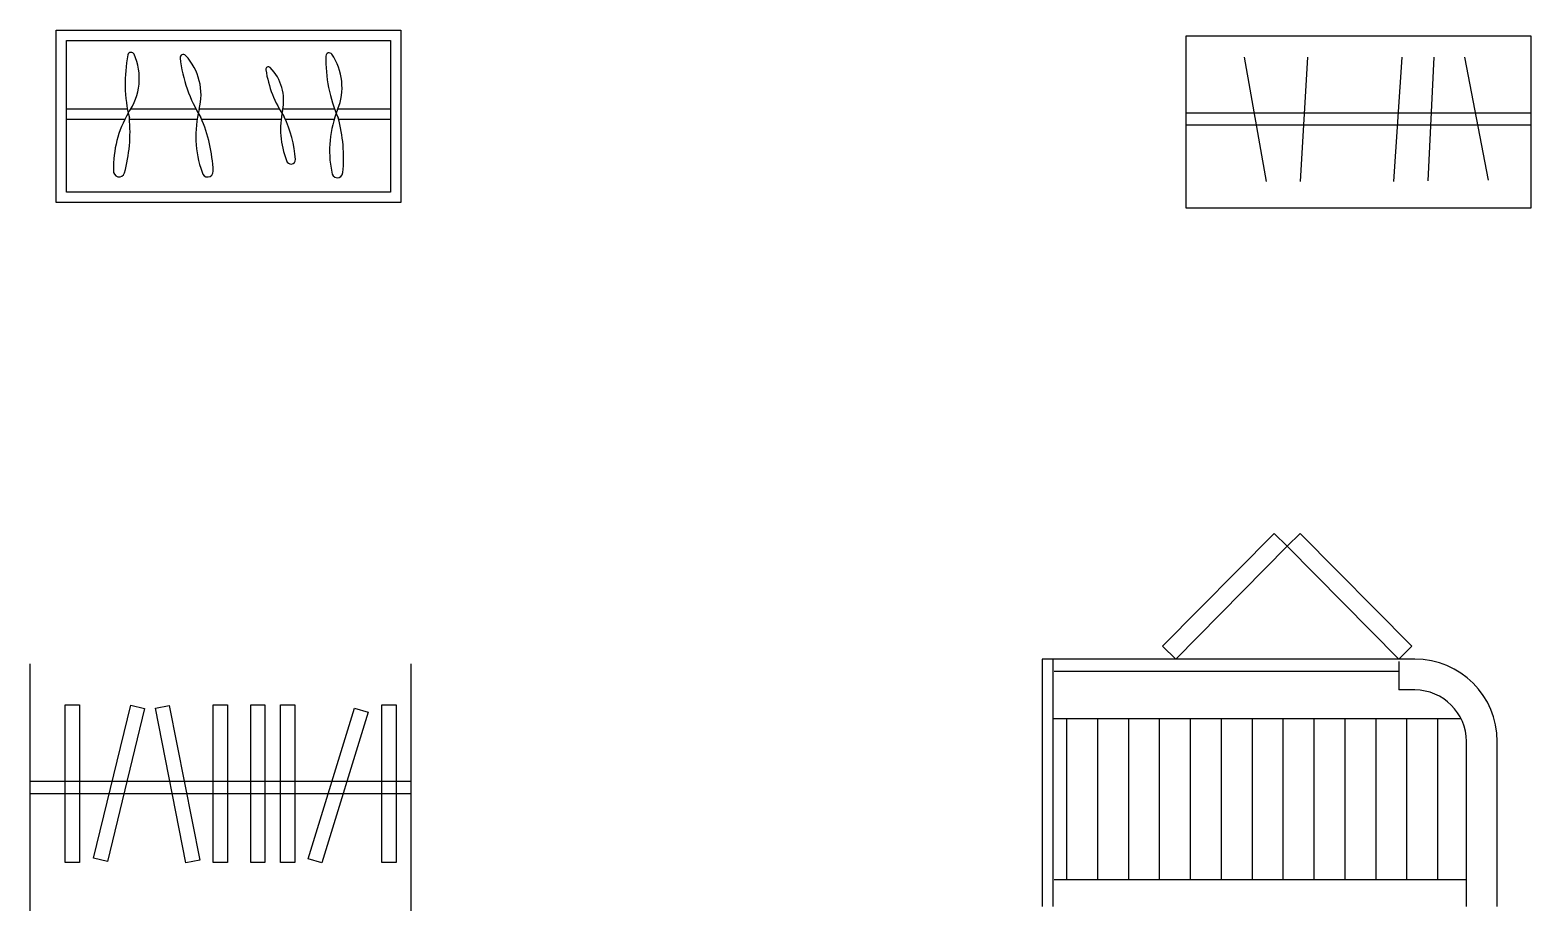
# Model space of a CAD drawing. Header units: millimetres. Extents: x 26866 to 57947, y 17126 to 36221.
# Drawn here: x 32893 to 37247, y 22508 to 25064 of the extents above; entities that cross this region are included whole.
import ezdxf

# ---------------------------------------------------------------- set-up
doc = ezdxf.new("R2010")
doc.units = ezdxf.units.MM
doc.linetypes.add('HIDDEN', pattern=[0.375, 0.25, -0.125])

# ---------------------------------------------------------------- blocks, each defined once
blk = doc.blocks.new('A$C041817D3')
for p, q in [((0, 0), (0, 500)), ((0, 500), (1000, 500)), ((1000, 500), (1000, 0)), ((30, 30), (30, 470)), ((30, 470), (970, 470)), ((970, 470), (970, 30)), ((206.7, 270.8), (29.8, 270.8)), ((405.5, 270.8), (216.1, 270.8)), ((647.4, 270.8), (415.1, 270.8)), ((807.7, 270.8), (657.5, 270.8)), ((970.2, 270.8), (817, 270.8)), ((199, 240.8), (29.8, 240.8)), ((408.8, 240.8), (212.6, 240.8)), ((652.4, 240.8), (422, 240.8)), ((806.2, 240.8), (664.7, 240.8)), ((970.2, 240.8), (819.2, 240.8)), ((970, 30), (30, 30)), ((1000, 0), (0, 0))]:
    blk.add_line(p, q)
for centre, radius, start, end in [((621.4, 345.7), 421.4, 168.773, 193.858), ((217.3, 425.9), 9.38, 24.6096, 168.773), ((72.1, 359.4), 169.1, 323.978, 24.6096), ((368.6, 419.8), 9.38, 42.6096, 186.773), ((777.7, 468.4), 421.4, 186.773, 211.858), ((251, 311.7), 169.1, 345.5414, 42.6096), ((615.5, 385.7), 7.5, 44.6096, 188.773), ((791.5, 424.4), 9.38, 34.6096, 178.773), ((1203.4, 415.6), 421.4, 178.773, 203.858), ((660.1, 333.7), 169.1, 337.5414, 34.6096), ((941.3, 435.9), 337.1, 188.773, 213.858), ((524.6, 295.9), 135.3, 347.5414, 44.6096), ((715, 192.1), 310, 165.5414, 199.6745), ((898.8, 213.2), 248, 167.5414, 201.6745), ((1102.9, 150.7), 310, 157.5414, 191.6745), ((476.4, 102.2), 310, 149.5838, 181.6745), ((-230.1, 204), 444.3, 344.5756, 5.2625), ((11.6, 70.6), 444.3, 2.5756, 23.2625), ((339.9, 96.4), 355.4, 4.5756, 25.2625), ((389.5, 128.2), 444.3, 354.5756, 15.2625), ((182.5, 90.2), 16.3, 169.4019, 344.5756), ((439.2, 89.8), 16.3, 187.4019, 2.5756), ((681.2, 123.8), 13, 189.4019, 4.5756), ((815.5, 87.8), 16.3, 179.4019, 354.5756)]:
    blk.add_arc(centre, radius, start, end)
blk = doc.blocks.new('A$C4DB86302')
for p, q in [((0.1, 0), (0.1, 500)), ((0.1, 500), (1000.1, 500)), ((1000.1, 500), (1000.1, 0)), ((232.6, 78), (168.7, 438)), ((331.4, 78), (352.6, 438)), ((601.9, 78), (626.2, 438)), ((702.2, 79.5), (719, 438)), ((877, 81), (808.6, 438)), ((1000.1, 275.8), (0, 275.8)), ((1000.1, 240.8), (0, 240.8)), ((1000.1, 0), (0.1, 0))]:
    blk.add_line(p, q)
blk = doc.blocks.new('A$C073B7B86')
for p, q in [((0, 0), (0, 717.4)), ((1106, 0), (1106, 717.4)), ((102.4, 597.9), (143.7, 597.9)), ((102.4, 140.6), (102.4, 597.9)), ((143.7, 597.9), (143.7, 140.6)), ((184.5, 153.2), (292.2, 597.6)), ((332.3, 587.9), (224.6, 143.5)), ((292.2, 597.6), (332.3, 587.9)), ((363.6, 588.3), (404.1, 596.2)), ((451.6, 139.6), (363.6, 588.3)), ((404.1, 596.2), (492.1, 147.5)), ((531.1, 597.9), (572.4, 597.9)), ((531.1, 140.6), (531.1, 597.9)), ((572.4, 597.9), (572.4, 140.6)), ((640.1, 597.9), (681.4, 597.9)), ((640.1, 140.6), (640.1, 597.9)), ((681.4, 597.9), (681.4, 140.6)), ((726.9, 597.9), (768.2, 597.9)), ((726.9, 140.6), (726.9, 597.9)), ((768.2, 597.9), (768.2, 140.6)), ((806.5, 151.8), (941, 588.9)), ((980.4, 576.8), (846, 139.7)), ((941, 588.9), (980.4, 576.8)), ((1020.7, 597.9), (1062, 597.9)), ((1020.7, 140.6), (1020.7, 597.9)), ((1062, 597.9), (1062, 140.6)), ((143.7, 140.6), (102.4, 140.6)), ((224.6, 143.5), (184.5, 153.2)), ((492.1, 147.5), (451.6, 139.6)), ((572.4, 140.6), (531.1, 140.6)), ((681.4, 140.6), (640.1, 140.6)), ((768.2, 140.6), (726.9, 140.6)), ((846, 139.7), (806.5, 151.8)), ((1062, 140.6), (1020.7, 140.6))]:
    blk.add_line(p, q)
at = {"linetype": 'HIDDEN'}
for p, q in [((0, 376.6), (1106, 376.6)), ((0, 340.8), (1106, 340.8))]:
    blk.add_line(p, q, dxfattribs=at)
blk = doc.blocks.new('A$C221A2CFB')
for p, q in [((673.1, 1082.2), (349.5, 754.9)), ((711.1, 1044.7), (673.1, 1082.2)), ((711.1, 1044.7), (749, 1082.2)), ((749, 1082.2), (1072.6, 754.9)), ((387.4, 717.4), (711.1, 1044.7)), ((1034.7, 717.4), (711.1, 1044.7)), ((349.5, 754.9), (387.4, 717.4)), ((1072.6, 754.9), (1034.7, 717.4)), ((1034.7, 717.4), (0, 717.4)), ((0, 717.4), (0, 0)), ((31.1, 717.4), (31.1, 0)), ((1081.2, 717.4), (1034.7, 717.4)), ((1034.7, 710.7), (1034.7, 627.7)), ((1034.7, 681.7), (35, 681.7)), ((1081.2, 627.7), (1034.7, 627.7)), ((31.1, 544.6), (1215.2, 544.6)), ((71.8, 77.2), (71.8, 544.6)), ((161.5, 77.2), (161.5, 544.6)), ((251.1, 77.2), (251.1, 544.6)), ((340.8, 77.2), (340.8, 544.6)), ((430.5, 77.2), (430.5, 544.6)), ((520.2, 77.2), (520.2, 544.6)), ((609.8, 77.2), (609.8, 544.6)), ((699.5, 77.2), (699.5, 544.6)), ((789.2, 77.2), (789.2, 544.6)), ((878.9, 77.2), (878.9, 544.6)), ((968.5, 77.2), (968.5, 544.6)), ((1058.2, 77.2), (1058.2, 544.6)), ((1147.9, 77.2), (1147.9, 544.6)), ((1230.7, 0), (1230.7, 478.3)), ((1320.4, 0), (1320.4, 478.3)), ((1230.7, 77.2), (35, 77.2))]:
    blk.add_line(p, q)
for radius in [239.1, 149.5]:
    blk.add_arc((1081.2, 478.3), radius, 360, 90)

msp = doc.modelspace()

# ---------------------------------------------------------------- block references
for name, p in [('A$C041817D3', (32969.3, 24563.9)), ('A$C4DB86302', (36247, 24546.8)), ('A$C221A2CFB', (35829.1, 22521.3)), ('A$C073B7B86', (32893.4, 22507.8))]:
    msp.add_blockref(name, p)

doc.saveas('drawing.dxf')
